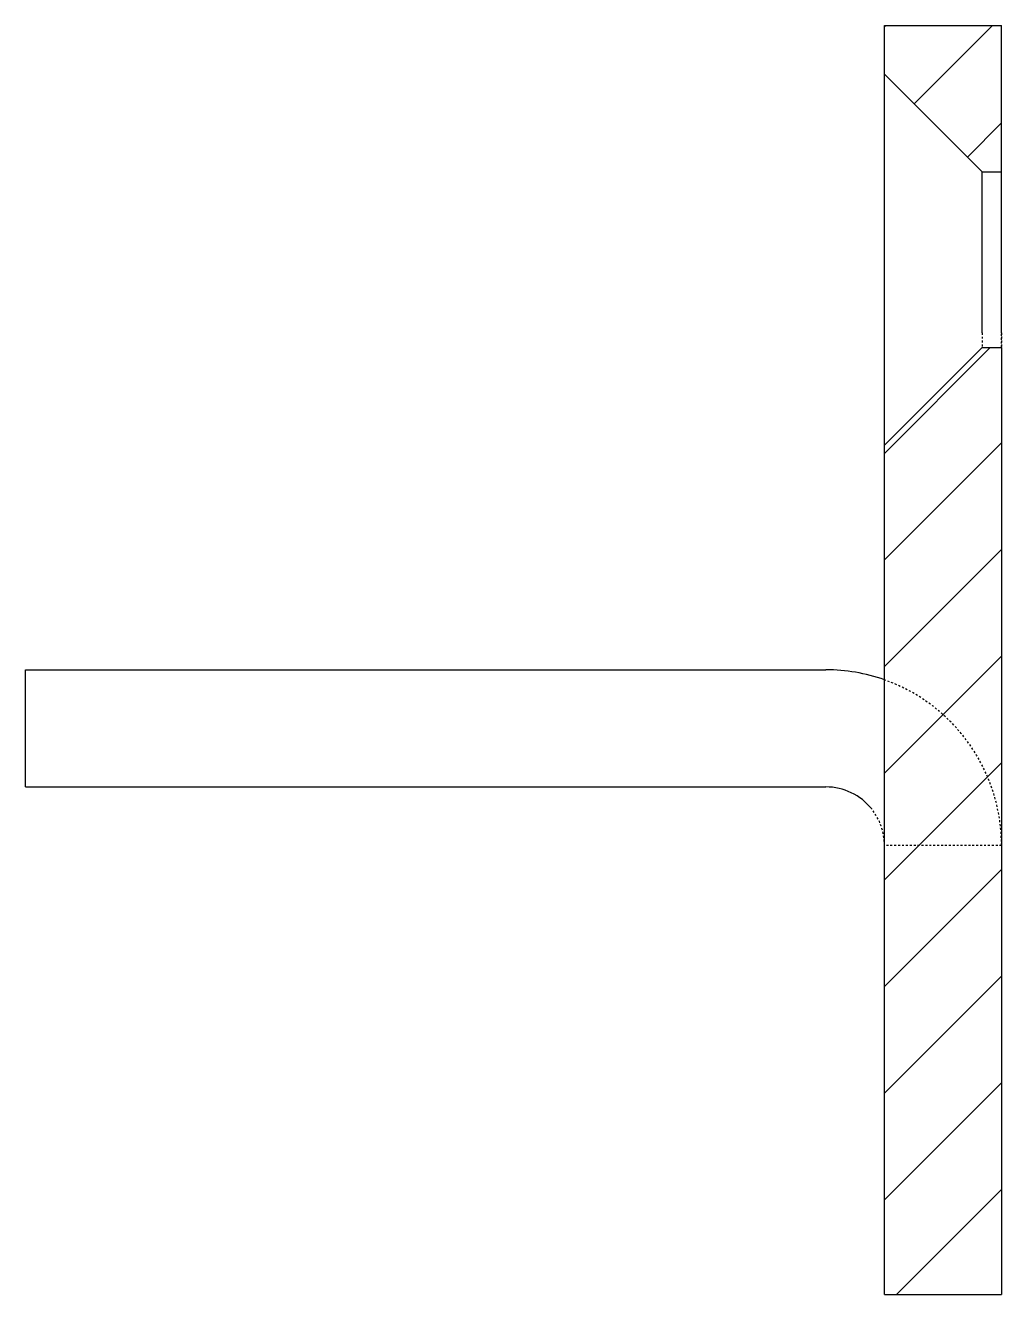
# Model space of a CAD drawing. Extents: x 365 to 1810, y 642 to 1032.
# Drawn here: x 365.3 to 415.3, y 967.2 to 1032.2 of the extents above; entities that cross this region are included whole.
import ezdxf

# ---------------------------------------------------------------- set-up
doc = ezdxf.new("R2010")
doc.units = 0
doc.linetypes.add('HIDDEN', pattern=[0.2, 0.1, -0.1])
doc.layers.add('geometry', color=8, linetype='Continuous')

msp = doc.modelspace()

# ---------------------------------------------------------------- linework, layer by layer
at = {"layer": 'geometry', "linetype": 'CONTINUOUS'}
for points in [[(409.277, 1032.145), (409.348, 1032.216)], [(409.277, 967.216), (409.277, 1032.216)], [(409.277, 1032.216), (415.277, 1032.216)], [(410.794, 1028.199), (414.81, 1032.216)], [(415.277, 1016.476), (415.277, 1032.216)], [(414.277, 1024.716), (409.277, 1029.716)], [(413.524, 1025.469), (415.277, 1027.222)], [(414.277, 1016.474), (414.277, 1024.716)], [(414.277, 1024.716), (415.277, 1024.716)], [(414.277, 1015.716), (409.277, 1010.716)], [(409.277, 1010.299), (414.695, 1015.716)], [(414.277, 1015.716), (415.277, 1015.716)], [(415.277, 1015.716), (415.277, 967.216)], [(409.277, 1004.837), (415.277, 1010.837)], [(409.277, 999.376), (415.277, 1005.376)], [(409.277, 993.914), (415.277, 999.914)], [(365.277, 993.216), (365.277, 999.216)], [(365.277, 999.216), (406.277, 999.216)], [(409.277, 988.452), (415.277, 994.452)], [(365.277, 993.216), (406.277, 993.216)], [(409.277, 982.991), (415.277, 988.991)], [(409.277, 977.529), (415.277, 983.529)], [(409.277, 972.068), (415.277, 978.068)], [(409.887, 967.216), (415.277, 972.606)], [(409.277, 967.216), (415.277, 967.216)]]:
    msp.add_lwpolyline(points, dxfattribs=at)
at = {"layer": 'geometry', "linetype": 'HIDDEN'}
for points in [[(415.277, 1015.716), (415.277, 1024.716)], [(414.277, 1016.474), (414.277, 1015.716)], [(415.277, 1016.476), (415.277, 1015.716)], [(415.277, 990.216), (409.277, 990.216)]]:
    msp.add_lwpolyline(points, dxfattribs=at)
at = {"layer": 'geometry', "linetype": 'CONTINUOUS'}
for points in [[(409.282, 998.7, 0.085286), (406.277, 999.216)], [(408.623, 992.086, 0.228243), (406.277, 993.216)]]:
    msp.add_lwpolyline(points, format="xyb", dxfattribs=at)
at = {"layer": 'geometry', "linetype": 'HIDDEN'}
for points in [[(415.277, 990.216, 0.317704), (409.282, 998.7)], [(409.277, 990.216, 0.169907), (408.623, 992.086)]]:
    msp.add_lwpolyline(points, format="xyb", dxfattribs=at)

doc.saveas('drawing.dxf')
